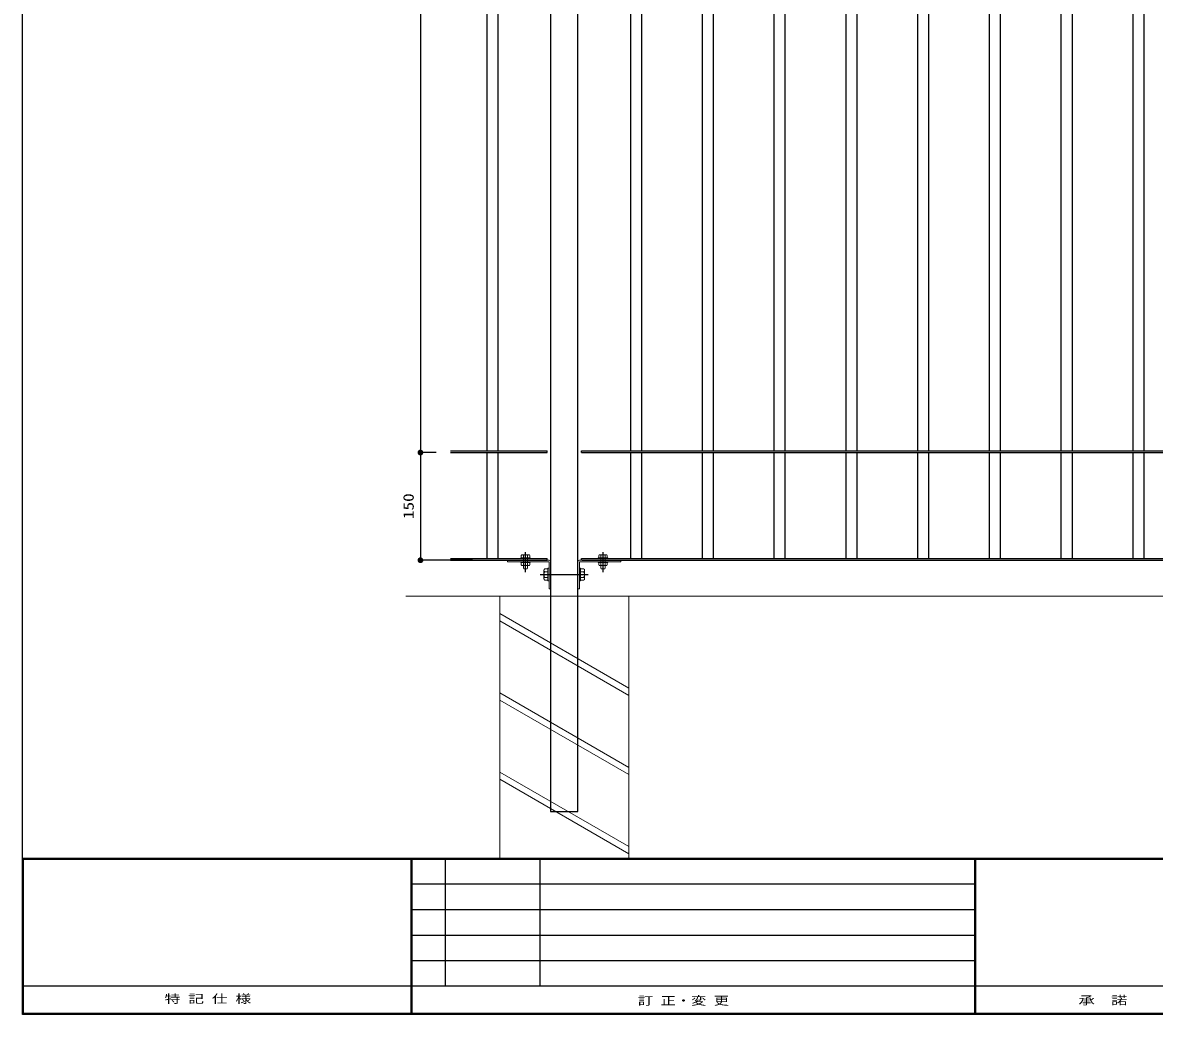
# Model space of a CAD drawing. Units: millimetres on the paper, scale 1:10. Extents: x -204 to 193, y -148 to 137.
# Drawn here: x -203.7 to -46.1, y -147.7 to -9.6 of the extents above; entities that cross this region are included whole.
import ezdxf
from ezdxf.enums import TextEntityAlignment as Align

# ---------------------------------------------------------------- set-up
doc = ezdxf.new("R2010")
doc.units = ezdxf.units.MM
doc.linetypes.add('CHAIN', pattern=[18.5, 12, -1.5, 3.5, -1.5])
doc.linetypes.add('DASHED_SPACED', pattern=[12, 6, -6])
for name, color, linetype, lineweight in [('0-1_0', 6, 'Continuous', 25), ('0-2_DIM1', 3, 'Continuous', 25), ('0-3_横桟', 2, 'Continuous', 25), ('0-6_ｾﾝﾀｰ', 1, 'CHAIN', 25), ('0-7_縦格子', 6, 'Continuous', 25), ('0-8_支柱', 60, 'Continuous', 25), ('0-9_THN', 4, 'Continuous', 9), ('0-A_下地', 30, 'Continuous', 9)]:
    doc.layers.add(name, color=color, linetype=linetype, lineweight=lineweight)
doc.styles.add('ＭＳ ゴシック', font='')
doc.styles.add('ＭＳ 明朝', font='')
doc.styles.get('ＭＳ ゴシック').set_extended_font_data('MS Gothic')
doc.styles.get('ＭＳ 明朝').set_extended_font_data('MS Mincho')

# ---------------------------------------------------------------- blocks, each defined once
blk = doc.blocks.new('filled_dot')
at = {"color": 0, "linetype": 'Continuous', "lineweight": -2, "const_width": 1.25}
blk.add_lwpolyline([(-0.625, 0, 1), (0.625, 0, 1)], format="xyb", close=True, dxfattribs=at)

msp = doc.modelspace()

# ---------------------------------------------------------------- linework, layer by layer
at = {"layer": '0-1_0'}
for p, q in [((-203.738, -126.003), (193.168, -126.003)), ((-149.622, -147.748), (-149.622, -126.003)), ((-149.48, -147.748), (-149.48, -126.003)), ((-144.846, -143.826), (-144.846, -126.003)), ((-131.657, -143.826), (-131.657, -126.003)), ((-71.058, -147.748), (-71.058, -126.003)), ((-70.915, -147.748), (-70.915, -126.003)), ((-203.596, -126.146), (193.025, -126.146)), ((-203.596, -147.605), (-203.596, -126.146)), ((-149.48, -129.568), (-71.058, -129.568)), ((-149.48, -133.132), (-71.058, -133.132)), ((-149.48, -136.697), (-71.058, -136.697)), ((-149.48, -140.262), (-71.058, -140.262)), ((-35.411, -143.826), (-203.738, -143.826)), ((193.025, -147.605), (-203.596, -147.605))]:
    msp.add_line(p, q, dxfattribs=at)
msp.add_lwpolyline([(193.168, -147.748), (-203.738, -147.748), (-203.738, 136.711)], dxfattribs=at)
at = {"layer": '0-2_DIM1'}
for p, q in [((-148.311, 60.524), (-148.311, -69.476)), ((-146.131, -69.476), (-148.436, -69.476)), ((-146.131, -69.476), (-148.436, -69.476)), ((-148.311, -69.476), (-148.311, -84.476)), ((-141.071, -84.476), (-148.436, -84.476))]:
    msp.add_line(p, q, dxfattribs=at)
at = {"layer": '0-3_横桟'}
for p, q in [((-144.131, -69.256), (-130.676, -69.256)), ((-130.676, -69.476), (-130.676, -69.256)), ((-125.876, -69.256), (69.324, -69.256)), ((-125.876, -69.476), (-125.876, -69.256)), ((-144.131, -69.476), (-130.676, -69.476)), ((-125.876, -69.476), (69.324, -69.476)), ((-144.131, -84.256), (-130.676, -84.256)), ((-144.131, -84.476), (-130.676, -84.476)), ((-130.676, -84.476), (-130.676, -84.256)), ((-125.876, -84.256), (69.324, -84.256)), ((-125.876, -84.476), (-125.876, -84.256)), ((-125.776, -84.476), (69.224, -84.476))]:
    msp.add_line(p, q, dxfattribs=at)
at = {"layer": '0-6_ｾﾝﾀｰ'}
for p, q in [((-133.676, -86.151), (-133.676, -83.37)), ((-122.876, -86.151), (-122.876, -83.37)), ((-122.876, -86.151), (-122.876, -83.37)), ((-131.615, -86.476), (-124.938, -86.476))]:
    msp.add_line(p, q, dxfattribs=at)
at = {"layer": '0-7_縦格子'}
for p, q in [((-139.071, 59.204), (-139.071, -69.256)), ((-137.481, -69.256), (-137.481, 59.204)), ((-119.071, 59.204), (-119.071, -69.256)), ((-117.481, -69.256), (-117.481, 59.204)), ((-109.071, 59.204), (-109.071, -69.256)), ((-107.481, -69.256), (-107.481, 59.204)), ((-99.071, 59.204), (-99.071, -69.256)), ((-97.481, -69.256), (-97.481, 59.204)), ((-89.071, 59.204), (-89.071, -69.256)), ((-87.481, -69.256), (-87.481, 59.204)), ((-79.071, 59.204), (-79.071, -69.256)), ((-77.481, -69.256), (-77.481, 59.204)), ((-69.071, 59.204), (-69.071, -69.256)), ((-67.481, -69.256), (-67.481, 59.204)), ((-59.071, 59.204), (-59.071, -69.256)), ((-57.481, -69.256), (-57.481, 59.204)), ((-49.071, 59.204), (-49.071, -69.256)), ((-47.481, -69.256), (-47.481, 59.204)), ((-139.071, -69.476), (-139.071, -84.256)), ((-137.481, -84.256), (-137.481, -69.476)), ((-119.071, -69.476), (-119.071, -84.256)), ((-117.481, -84.256), (-117.481, -69.476)), ((-109.071, -69.476), (-109.071, -84.256)), ((-107.481, -84.256), (-107.481, -69.476)), ((-99.071, -69.476), (-99.071, -84.256)), ((-97.481, -84.256), (-97.481, -69.476)), ((-89.071, -69.476), (-89.071, -84.256)), ((-87.481, -84.256), (-87.481, -69.476)), ((-79.071, -69.476), (-79.071, -84.256)), ((-77.481, -84.256), (-77.481, -69.476)), ((-69.071, -69.476), (-69.071, -84.256)), ((-67.481, -84.256), (-67.481, -69.476)), ((-59.071, -69.476), (-59.071, -84.256)), ((-57.481, -84.256), (-57.481, -69.476)), ((-49.071, -69.476), (-49.071, -84.256)), ((-47.481, -84.256), (-47.481, -69.476))]:
    msp.add_line(p, q, dxfattribs=at)
at = {"layer": '0-8_支柱'}
msp.add_lwpolyline([(-130.176, -119.476), (-126.376, -119.476), (-126.376, 61.524), (-130.176, 61.524)], close=True, dxfattribs=at)
at = {"layer": '0-9_THN'}
for p, q in [((-150.365, -89.476), (62.724, -89.476)), ((-137.276, -125.999), (-137.276, -89.476)), ((-119.276, -125.999), (-119.276, -89.476)), ((-119.276, -102.316), (-137.276, -91.924)), ((-119.276, -103.316), (-137.276, -92.924)), ((-119.276, -113.346), (-137.276, -102.954)), ((-119.276, -114.346), (-137.276, -103.954)), ((-119.276, -124.376), (-137.276, -113.984)), ((-119.276, -125.376), (-137.276, -114.984))]:
    msp.add_line(p, q, dxfattribs=at)
at = {"layer": '0-A_下地'}
for p, q in [((-136.176, -84.696), (-136.176, -84.476)), ((-136.176, -84.476), (-130.396, -84.476)), ((-136.176, -84.696), (-130.396, -84.696)), ((-133.016, -84.136), (-134.336, -84.136)), ((-134.336, -84.816), (-134.336, -84.696)), ((-133.016, -84.696), (-134.336, -84.696)), ((-133.016, -84.816), (-134.336, -84.816)), ((-134.266, -84.136), (-134.266, -83.825)), ((-133.087, -84.136), (-134.266, -84.136)), ((-134.266, -84.816), (-134.266, -85.127)), ((-134.214, -84.816), (-133.139, -84.816)), ((-133.234, -83.717), (-134.118, -83.717)), ((-133.971, -84.136), (-133.971, -83.825)), ((-133.971, -84.816), (-133.971, -85.127)), ((-133.382, -84.136), (-133.382, -83.825)), ((-133.382, -84.816), (-133.382, -85.127)), ((-133.087, -84.136), (-133.087, -83.825)), ((-133.087, -84.816), (-133.087, -85.127)), ((-133.016, -84.816), (-133.016, -84.696)), ((-130.396, -84.696), (-130.396, -88.476)), ((-130.176, -84.696), (-130.176, -88.476)), ((-126.376, -84.696), (-126.376, -88.476)), ((-120.376, -84.476), (-126.156, -84.476)), ((-126.156, -84.696), (-126.156, -88.476)), ((-120.376, -84.696), (-126.156, -84.696)), ((-123.536, -84.136), (-122.216, -84.136)), ((-123.536, -84.136), (-122.216, -84.136)), ((-123.536, -84.256), (-123.536, -84.136)), ((-123.536, -84.256), (-122.216, -84.256)), ((-123.536, -84.696), (-122.216, -84.696)), ((-123.536, -84.816), (-123.536, -84.696)), ((-123.536, -84.816), (-122.216, -84.816)), ((-123.466, -84.136), (-123.466, -83.825)), ((-123.466, -84.136), (-122.287, -84.136)), ((-123.466, -84.816), (-123.466, -85.127)), ((-122.339, -84.816), (-123.414, -84.816)), ((-123.318, -83.717), (-122.434, -83.717)), ((-123.171, -84.136), (-123.171, -83.825)), ((-123.171, -84.816), (-123.171, -85.127)), ((-122.582, -84.136), (-122.582, -83.825)), ((-122.582, -84.816), (-122.582, -85.127)), ((-122.287, -84.136), (-122.287, -83.825)), ((-122.287, -84.816), (-122.287, -85.127)), ((-122.216, -84.256), (-122.216, -84.136)), ((-122.216, -84.816), (-122.216, -84.696)), ((-120.376, -84.696), (-120.376, -84.476)), ((-133.234, -85.235), (-134.118, -85.235)), ((-133.976, -85.235), (-133.976, -85.526)), ((-133.976, -85.526), (-133.916, -85.676)), ((-133.376, -85.235), (-133.376, -85.526)), ((-131.115, -85.886), (-131.115, -87.065)), ((-130.556, -85.69), (-130.971, -85.69)), ((-130.556, -86.083), (-130.971, -86.083)), ((-130.556, -85.596), (-130.556, -87.356)), ((-130.556, -85.596), (-130.556, -87.356)), ((-130.396, -85.596), (-130.556, -85.596)), ((-130.556, -85.69), (-130.556, -87.262)), ((-130.396, -85.596), (-130.396, -87.356)), ((-125.996, -85.596), (-125.996, -87.356)), ((-125.996, -85.69), (-125.582, -85.69)), ((-125.996, -85.69), (-125.996, -87.262)), ((-125.996, -86.083), (-125.582, -86.083)), ((-125.438, -85.886), (-125.438, -87.065)), ((-123.318, -85.235), (-122.434, -85.235)), ((-123.176, -85.235), (-123.176, -85.526)), ((-123.176, -85.526), (-123.116, -85.676)), ((-123.116, -85.676), (-122.636, -85.676)), ((-122.576, -85.526), (-122.636, -85.676)), ((-122.576, -85.235), (-122.576, -85.526)), ((-130.556, -86.869), (-130.971, -86.869)), ((-130.556, -87.262), (-130.971, -87.262)), ((-130.396, -87.356), (-130.556, -87.356)), ((-125.996, -86.869), (-125.582, -86.869)), ((-125.996, -87.262), (-125.582, -87.262)), ((-130.176, -88.476), (-130.396, -88.476)), ((-126.376, -88.476), (-126.156, -88.476))]:
    msp.add_line(p, q, dxfattribs=at)
at = {"layer": '0-A_下地', "linetype": 'DASHED_SPACED'}
for p, q in [((-133.976, -84.816), (-133.976, -84.136)), ((-133.376, -84.816), (-133.376, -84.136)), ((-123.176, -84.816), (-123.176, -84.136)), ((-122.576, -84.816), (-122.576, -84.136))]:
    msp.add_line(p, q, dxfattribs=at)
at = {"layer": '0-A_下地'}
for points in [[(-133.016, -84.256), (-134.336, -84.256), (-134.336, -84.136)], [(-133.016, -84.256), (-133.016, -84.136), (-134.336, -84.136)], [(-133.376, -85.526), (-133.436, -85.676), (-133.916, -85.676)], [(-126.156, -85.596), (-126.156, -87.356), (-125.996, -87.356)], [(-126.156, -85.596), (-125.996, -85.596), (-125.996, -87.356)]]:
    msp.add_lwpolyline(points, dxfattribs=at)
for centre, radius, start, end in [((-134.118, -83.872), 0.155, 17.74657, 162.25343), ((-134.118, -85.08), 0.155, 197.74657, 342.25343), ((-133.676, -84.174), 0.457, 49.83207, 130.16793), ((-133.676, -84.778), 0.457, 229.83207, 310.16793), ((-133.234, -83.872), 0.155, 17.74657, 162.25343), ((-133.234, -85.08), 0.155, 197.74657, 342.25343), ((-130.396, -84.696), 0.22, 0, 90), ((-126.156, -84.696), 0.22, 90, 180), ((-123.318, -83.872), 0.155, 17.74657, 162.25343), ((-123.318, -85.08), 0.155, 197.74657, 342.25343), ((-122.876, -84.174), 0.457, 49.83207, 130.16793), ((-122.876, -84.778), 0.457, 229.83207, 310.16793), ((-122.434, -83.872), 0.155, 17.74657, 162.25343), ((-122.434, -85.08), 0.155, 197.74657, 342.25343), ((-130.506, -86.476), 0.609, 139.83207, 220.16793), ((-130.908, -85.886), 0.206, 107.74657, 252.25343), ((-125.645, -85.886), 0.206, 287.74657, 72.25343), ((-126.047, -86.476), 0.609, 319.83207, 40.16793), ((-130.908, -87.065), 0.206, 107.74657, 252.25343), ((-125.645, -87.065), 0.206, 287.74657, 72.25343)]:
    msp.add_arc(centre, radius, start, end, dxfattribs=at)

# ---------------------------------------------------------------- block references
at = {"layer": '0-2_DIM1', "xscale": 0.32, "yscale": 0.32}
for p, rotation in [((-148.311, -69.476), 270), ((-148.311, -69.476), 90), ((-148.311, -84.476), 270)]:
    msp.add_blockref('filled_dot', p, dxfattribs=dict(at, rotation=rotation))

# ---------------------------------------------------------------- texts
at = {"layer": '0-1_0', "style": 'ＭＳ 明朝'}
for s, width, p in [('特 記 仕 様', 1.4, (-183.963, -146.508)), ('承  諾', 1.45, (-56.643, -146.722)), ('訂 正・変 更 ', 1.35, (-118.02, -146.768))]:
    msp.add_text(s, height=1.15, dxfattribs=dict(at, width=width)).set_placement(p, align=Align.BOTTOM_LEFT)
at = {"layer": '0-2_DIM1', "style": 'ＭＳ ゴシック', "width": 1.2}
msp.add_text('150', height=1.466, rotation=90, dxfattribs=at).set_placement((-148.811, -78.747), align=Align.BOTTOM_LEFT)

doc.saveas('drawing.dxf')
